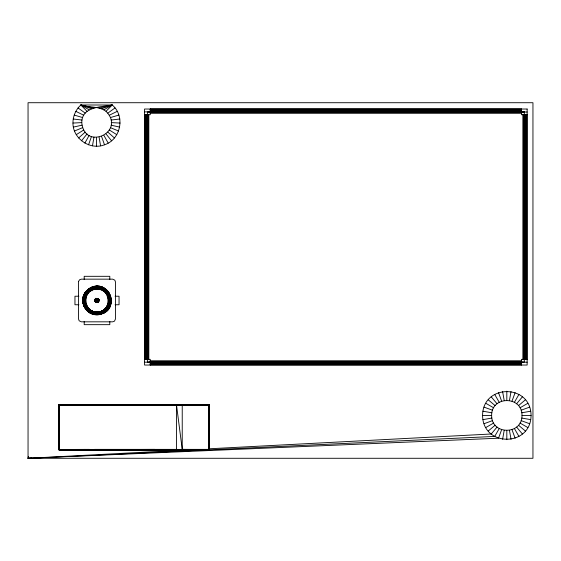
<?xml version="1.0" encoding="UTF-8"?>
<svg xmlns="http://www.w3.org/2000/svg" width="561" height="561" viewBox="0 0 561 561"><rect width="100%" height="100%" fill="white"/><g stroke="black" fill="none" stroke-linecap="round" stroke-linejoin="round"><path stroke-width="0.84" d="M58.73 449.368L59.445 449.985L208.783 450.083L209.491 449.368L209.393 405.28L208.783 404.663L176.547 404.572L176.547 450.083L182.234 449.368L209.134 449.985L209.134 404.663L59.445 404.572L58.73 405.28L58.73 449.368L59.087 449.985L208.783 450.083L209.491 449.368L209.393 404.923L59.094 404.677L58.73 449.368L59.087 449.985L154.745 450.083L154.745 449.368L58.828 449.726M113.61 404.762L58.828 404.923L59.445 449.985L84.746 450.083L94.907 449.368L176.547 449.368L178.917 449.613L178.917 450.083L209.176 449.845L209.393 404.923M208.783 404.663L209.176 449.845L149.443 449.642M176.547 450.083L209.386 449.48L209.491 405.28L58.73 405.28L58.835 449.48L59.445 449.726L208.86 449.824L209.393 405.28L208.783 404.572M96.282 313.985L96.247 314.693C86.759 314.532 79.893 303.557 83.898 294.96L85.076 294.167L84.963 292.954L85.826 292.912L85.833 291.72C107.6 270.5 125.145 315.31 94.739 314.532C84.381 313.333 79.017 299.609 85.812 291.706C104.739 271.524 125.222 310.801 97.754 314.693L97.004 313.999C75.917 313.844 82.158 280.374 101.92 287.905C116.527 292.695 110.587 316.397 95.538 313.922C88.077 313.297 82.257 305.661 83.68 298.305C84.613 290.64 92.32 286.678 99.262 286.447C113.546 287.933 115.335 310.254 101.471 313.992C88.834 318.964 76.857 301.909 85.812 291.706L88.827 291.58C109.402 276.608 118.659 316.453 93.596 312.091C85.097 309.995 81.962 298.066 88.329 292.064C105.188 277.162 119.865 309.651 97.691 312.561L97.649 311.846C112.754 311.643 110.622 286.818 95.707 289.188C81.457 290.128 83.47 313.354 97.649 311.846L95.636 313.22C78.582 311.671 82.172 284.855 99.038 287.849C115.026 289.637 111.534 315.703 95.636 313.22L95.061 311.699L92.979 312.645L92.537 313.992L96.282 313.985L97.004 314.714L97.004 311.867L96.31 312.561C70.924 308.08 94.129 273.158 108 295.465C114.654 324.104 69.802 312.084 89.921 289.82L89.136 288.635L88.834 289.749L87.923 289.539L87.719 290.696L85.076 294.167L83.61 298.697M119.177 449.985L94.907 450.083L89.311 449.368L58.835 449.48L59.024 404.93L59.445 404.663L59.045 449.845M88.827 291.58L88.827 290.633L87.923 289.539L89.921 289.82L89.893 290.71L91.099 289.132L89.136 288.635L90.048 288.929L95.538 287.057L100.742 286.769L101.31 287.702L102.179 287.246L102.663 288.242L103.561 287.87L103.96 288.929L104.865 288.635L105.166 289.749L106.078 289.539L106.281 290.696L107.193 290.57L107.284 291.755L108.189 291.706L108.168 292.919L109.058 292.947L108.925 294.167L109.788 294.273L109.535 295.493L110.377 295.668L110.005 296.881L110.819 297.113L109.935 304.392L110.98 303.122L110.321 302.674L109.935 304.392L110.819 303.866L110.124 303.697L109.451 305.745L110.615 304.595L110.005 304.097L109.451 305.745L110.377 305.317L109.711 305.072L108.82 307.035L109.444 307.379L108.056 308.255L108.638 308.662L107.172 309.384L108.189 309.272L107.628 308.831L109.15 306.397L110.082 306.011L109.535 305.486L108.82 307.035L110.103 306.018L108.792 305.465L107.067 305.801L106.983 307.316L106.394 306.909L106.632 308.922L107.705 309.854L106.162 310.415L107.193 310.408L106.681 309.917L107.628 308.831L108.624 308.655L108.168 308.059L107.172 309.384L107.628 308.831M59.186 439.088L59.445 449.726M89.304 308.873L87.369 308.922L87.355 310.941L94.094 313.683L93.996 314.37L93.449 313.522L93.259 314.209L92.691 313.276L91.12 313.438L90.77 312.477L90.44 313.108L90.048 312.049L88.519 311.909L88.379 310.892L87.923 311.439L87.719 310.282L85.076 306.811L83.996 304.104L83.526 299.756L82.923 298.606L84.564 297.449L85.307 297.414L85.847 298.228L85.055 298.775L82.902 298.599L83.526 299.756L82.846 301.622L83.68 302.674L83.182 303.866L83.877 303.697L83.4 304.588L84.459 305.486L84.213 306.713L84.851 306.397L84.578 307.372L85.826 308.066L85.812 309.272L86.373 308.831L86.31 309.84L86.717 309.223L85.363 308.662L85.545 307.659L84.942 308.031L85.076 306.811L83.898 306.018L83.996 304.097L83.021 303.122L83.61 302.281L82.902 302.379L83.526 301.222L82.783 300.114L84.311 298.789L85.63 300.815L84.914 300.836L85.735 302.106L85.174 302.884L85.994 303.382L85.307 303.564L86.401 304.616L85.735 304.875L86.934 305.801L86.667 306.72L87.607 306.909L87.018 307.316L88.4 307.94L87.867 308.41L89.304 308.873L88.827 309.399L90.314 309.693L91.12 313.438L91.667 311.341L92.572 310.969L92.292 311.628L93.792 311.404L94.269 312.246L93.996 314.391L95.538 313.922L97.004 314.714L95.636 313.22L95.489 314.63L94.094 313.683M105.482 289.076L105.061 289.644L107.193 290.57L107.284 291.755L102.586 288.186L97.004 286.264L97.004 287.001L96.247 286.306C90.91 286.51 85.938 290.044 83.898 294.96L84.459 295.493L83.638 295.675L83.996 296.881L83.203 297.12L83.68 298.305L82.923 298.606L83.68 298.305L83.182 297.113L86.653 295.766L86.646 294.245L87.257 294.616L87.425 293.108L87.993 293.543L88.329 292.064L88.841 292.562L88.841 291.601L89.795 291.678L89.907 290.724L90.847 290.921L91.667 289.644L91.983 290.282L92.341 288.571L91.822 287.246L91.338 288.242L89.781 288.235L90.041 288.915L86.296 291.124L86.71 291.748L85.833 291.72L85.833 292.919L84.942 292.947L85.076 294.167L84.227 294.28L84.466 295.493L83.624 295.668L83.996 296.881L83.182 297.113L84.564 297.449L85.665 299.518L84.935 300.142L82.783 300.114L83.526 299.756L82.825 299.357M208.973 426.03L208.888 404.677L59.094 404.677M98.827 299.434C93.659 308.34 96.541 291.965 98.357 302.106L97.004 302.624L95.945 302.316L98.161 299.111C100.223 299.686 98.596 302.519 96.836 301.432L95.475 301.047L94.921 300.121L95.643 298.873L97.004 298.354L98.07 298.641L98.561 299.588L97.326 301.39M99.858 313.697L101.471 313.992L101.064 311.874L100.209 311.404L99.059 312.4L98.939 311.699L98.378 312.477L98.512 314.63L97.004 313.999L101.92 313.073L106.681 309.917L107.691 309.84L107.284 309.223L106.162 310.415L106.681 309.917M110.475 301.222L110.279 302.996L111.176 301.622L110.475 301.222L111.218 300.871L110.51 300.85L111.197 300.114L110.475 299.756L111.078 298.606L110.321 298.305L108.82 293.943L106.162 290.563L106.646 290.037M58.73 405.28L59.445 404.663L58.828 405.28L58.835 449.48M94.101 287.316L93.266 286.79L93.596 288.887L94.423 289.406L94.942 288.599L94.739 286.447L94.101 287.316L93.259 286.769L92.691 287.702L91.12 287.541L91.331 288.235L90.454 287.884L90.048 288.929L88.519 289.076L88.827 289.735L87.355 290.037L87.712 290.689L86.822 290.584M95.931 302.337L94.9 300.857L95.44 299.588L98.231 299.777L99.08 300.857L98.827 301.545L96.282 302.477L95.756 301.538L96.099 300.815L98.561 299.588L99.101 300.121M98.231 299.777L97.369 298.389L97.902 300.163C99.297 302.323 96.415 303.368 96.099 300.815L95.756 299.448L96.282 298.508L98.371 298.859L98.848 299.42M100.405 312.091L100.209 311.404L99.732 312.246L100.005 314.391L98.434 313.922L98.512 314.609L97.719 313.985L97.754 314.693M103.862 312.133L105.482 311.909L104.634 310.766L104.655 309.847L103.687 309.693L103.497 311.516L104.22 312.743L102.586 312.793M90.461 290.317L90.847 290.921L91.099 289.132M104.697 308.873L103.497 311.516L105.482 311.909L105.166 311.229L106.646 310.941L106.281 310.282L105.061 311.334L106.632 310.927L105.685 309.896L105.671 308.915L108.638 308.662L107.474 307.849L105.601 307.94L105.657 308.901L104.697 308.873L105.173 309.399M96.31 312.561L96.352 311.846L94.297 313.003L95.489 314.63L95.538 313.901L96.247 314.693M106.681 291.061L106.162 290.563L107.179 290.584L107.067 292.583L105.159 292.562L105.671 292.064L104.206 291.678L104.655 291.131L103.154 290.921L103.54 290.317L102.018 290.282L102.333 289.644L100.826 289.771L101.064 289.104L99.578 289.406L99.059 288.599L99.262 286.447L96.247 286.285L95.538 287.078L93.996 286.587L94.094 287.295L92.537 286.987L92.691 287.702L91.829 287.26L92.691 287.702M72.958 123.062C72.874 116.26 75.798 109.57 80.84 105.005L112.214 105.005C125.482 115.945 120.888 139.612 104.5 144.801C90.055 150.502 72.769 138.588 72.958 123.062L81.773 122.607C81.71 106.541 101.246 107.025 112.214 105.005L106.015 111.309C98.862 105.91 88.982 107.782 80.84 105.005L87.046 111.309M81.773 122.607C84.487 151.456 126.365 131.926 106.015 111.309M482.579 415.421C482.748 383.689 530.888 383.689 531.064 415.421C530.888 447.159 482.748 447.159 482.579 415.421L491.639 415.421C491.317 435.182 522.326 435.182 522.003 415.421C522.326 395.666 491.317 395.666 491.639 415.421M97.902 300.163L98.771 300.801L98.357 302.106L95.643 302.106L95.601 300.738L97.284 298.887M98.512 286.348L98.463 287.078L99.262 286.468L99.9 287.316L100.742 286.769L101.709 289.357L100.826 289.771M102.88 287.541L102.586 288.186L104.865 288.635L105.173 291.58L107.067 292.583L108.189 291.706L107.852 293.698L106.008 293.543L106.12 292.583L107.852 293.698L109.058 292.947L108.056 292.723L108.175 291.72L107.172 291.594L107.705 291.124M110.279 302.996L111.099 302.379L110.391 302.281L111.155 301.622L109.044 301.523L108.371 300.815L109.086 300.836L108.336 299.518L109.044 299.455L108.154 298.228L108.673 297.421L110.819 297.113L110.321 298.305L110.468 301.566L111.218 300.114L110.475 299.756L111.099 298.599L110.321 298.305L109.935 296.587L110.363 295.675L109.451 295.233L109.774 294.28L108.82 293.943L109.037 292.954L108.511 294.89L107.691 294.848L109.044 296.145L110.377 295.668L109.437 297.449L107.347 295.766L107.677 294.855L106.744 294.616L106.962 293.676L108.511 294.89L109.788 294.273L109.044 296.145L108.266 296.103M95.629 298.859L95.174 301.545L95.643 302.106M99.15 287.148L99.262 286.447L98.463 287.078L97.754 286.306L97.004 287.001L96.247 286.285L95.538 287.078L94.739 286.468L96.317 287.709L96.31 288.417L97.684 287.709L97.754 286.285L99.038 287.849L97.691 288.417L97.684 287.709L96.247 286.285L96.317 287.709L94.942 288.578M92.481 145.839L93.968 137.136M94.942 312.4L95.061 311.699M96.632 302.568C98.294 302.435 96.148 302.982 96.716 302.091M99.08 300.121L98.491 301.741L97.004 302.54L96.387 302.183L97.004 298.69L98.056 298.662L97.165 299.546M208.888 404.677L209.057 449.599L209.134 404.663L208.783 405.28L209.057 449.599L182.234 449.368L176.547 405.28M502.607 439.298L504.185 430.378M509.458 400.47L511.029 391.55M501.625 429.691L498.526 438.204L28.05 458.281L28.05 102.719L532.95 102.719L532.95 458.281L28.05 458.281L28.359 456.563M102.018 290.282L102.936 289.981L102.179 287.246L99.858 287.281L100.005 286.587M99.739 288.712L99.578 289.406L101.66 288.571L102.179 287.246L101.246 287.66L101.471 286.987M93.596 312.091L93.792 311.404L91.709 312.147L92.537 313.992L92.691 313.276L92.537 313.992L91.338 312.736L89.781 312.743L89.529 311.748L89.136 312.344L88.834 311.229L86.296 309.854L86.527 307.849L87.425 307.87L85.805 306.692L84.557 307.379L85.209 305.465L86.934 305.801L86.31 306.131M98.161 301.867L96.085 299.399L97.004 298.375L98.561 299.588M97.341 302.4L97.916 301.58M88.561 144.801L91.485 136.47M97.488 299.153L97.614 298.796M512.011 401.157L515.11 392.644M96.513 301.825L95.174 301.545L94.921 300.857L95.475 299.932L96.268 299.876M101.246 313.319L102.88 313.438L102.333 311.341L101.429 310.969L99.704 313.003L101.471 313.992M108.82 307.035L109.788 306.713L109.15 306.397M91.822 287.246L93.631 288.144L92.292 289.357L93.175 289.771L94.963 287.849L93.259 286.769M97.733 301.103L98.946 300.493L98.491 299.237L97.341 298.578L95.643 298.873M84.872 143.104L89.15 135.383M105.671 308.915L104.634 310.766L106.646 310.941M149.044 404.663L154.745 404.572L154.745 405.28L149.044 404.923L59.445 404.923L58.828 405.28L84.746 404.572L209.008 404.888L182.234 405.28M499.227 428.569L494.697 436.416L28.05 458.281L193.222 449.62M514.409 402.272L518.939 394.432M108.056 308.255L109.058 308.031L108.455 307.659L108.056 308.255L108.925 306.811L109.423 307.372L108.455 307.659M105.173 291.58L106.169 291.559L106.078 289.539L103.862 288.852L104.22 288.235M89.893 310.268L90.314 309.693L88.315 309.896L87.355 310.941L86.717 309.223L86.296 309.854L87.369 308.922M97.004 298.69L95.174 299.434L95.377 300.493L96.099 300.815M81.527 140.797L87.046 133.911M103.54 310.661L102.291 312.147L104.22 312.743L103.96 312.049M95.84 301.867L96.085 301.58L94.921 300.857M497.06 427.054L491.24 433.997L208.958 448.793M516.576 403.794L522.403 396.851M91.057 289.96L92.341 288.571L90.44 287.87L91.983 290.836M59.087 405.28L59.445 404.923L58.975 404.888L59.445 449.368M97.691 288.438L97.004 289.111L96.31 288.438L95.707 289.188L95.622 288.48L94.423 289.406L94.262 288.712M106.169 291.559L107.193 290.57M78.631 137.957L85.23 132.094M95.363 301.86L95.756 301.538M98.245 299.448L98.638 299.118M488.252 431.009L495.188 425.182M518.448 405.666L525.391 399.839M111.176 301.622L108.848 302.891L108.266 302.106L108.967 302.211L108.371 300.815M106.008 293.543L106.576 293.108M107.831 113.126L115.005 107.957M108.638 292.316L108.168 292.919L107.172 291.594L107.628 292.148M110.124 303.697L110.959 303.122L109.577 302.863L109.044 301.523M99.739 312.267L98.364 313.22L100.005 314.391M110.321 298.305L110.98 297.856M97.691 312.561L98.939 311.699M58.975 404.888L59.445 404.572L59.445 450.083M76.261 134.661L83.75 129.984M110.98 303.122L107.6 304.616L108.196 306.692L109.444 307.379L107.474 307.849L107.067 305.801L107.691 306.131M106.744 294.616L107.354 294.245M103.904 109.83L112.214 105.005L99.094 108.084M110.475 299.756L111.176 299.357M485.826 427.545L493.673 423.015M519.97 407.833L527.817 403.303M98.378 312.498L97.004 313.29L98.512 314.63M99.858 287.281L100.735 286.79L100.405 288.887M109.444 293.599L108.925 294.167L108.056 292.723L108.455 293.326M109.711 305.072L110.601 304.588L109.255 304.188L108.848 302.891M109.304 115.236L117.242 111.344M82.804 300.114L83.526 299.756M110.615 304.595L108.792 305.465L108.007 303.382L108.694 303.564L108.266 302.106M108 295.465L107.347 295.766L108.497 296.755L107.824 296.972L109.69 298.789L111.099 298.599L109.795 300.149L108.336 299.518M110.103 294.96L109.451 295.233L110.005 296.881L110.615 296.383M74.494 131.001L82.663 127.656M94.998 301.222L95.475 301.047M98.526 299.932L99.002 299.763M484.038 423.716L492.551 420.617M521.085 410.231L529.598 407.132M101.576 108.743L112.214 105.005M110.103 306.018L107.354 306.734M102.586 288.186L103.547 287.884L104.108 290.71L105.173 290.633L106.078 289.539L105.061 289.644L106.281 290.696M110.391 117.565L118.869 115.068M86.001 295.465L86.653 295.766L86.324 294.855L84.213 294.273L87.018 293.662L87.257 294.616M73.379 127.102L81.997 125.173M103.154 290.921L104.094 290.724M108.848 298.087L108.154 298.228L109.795 300.149L111.218 300.114L109.76 301.509L109.086 300.142M103.862 288.852L104.851 288.656L104.08 289.82L102.944 289.96M101.709 289.357L102.901 289.132L103.561 287.87L101.246 287.66M95.23 300.801L95.601 300.738M98.399 300.24L98.771 300.177M482.944 419.635L491.871 418.057M521.772 412.784L530.692 411.213M91.667 311.341L90.503 311.516L89.781 312.743L89.346 309.847M85.034 302.211L85.735 302.106L84.206 300.149L82.825 301.622L84.956 301.523M99.15 313.83L98.434 313.922L99.262 314.532L99.15 313.83L100.005 314.37L99.9 313.669M89.311 405.28L94.907 404.572L94.907 405.28L89.311 404.923L84.746 405.28L84.746 404.572L89.311 405.28L89.311 404.663M111.057 120.047L119.83 119.009M84.213 294.273L85.076 294.167L84.557 293.599M209.253 404.888L208.839 404.93L209.134 405.28M104.206 291.678L105.159 291.601M97.004 298.375L96.632 298.41L97.004 299.069M28.05 458.281L31.542 458.078M149.044 404.923L154.745 404.572M150.243 111.877L144.549 111.877M144.549 362.189L527.137 362.189M92.572 310.969L91.057 311.018L91.408 310.394L89.367 310.766L88.519 311.909L88.329 308.915L86.527 307.849L85.363 308.662L85.805 306.692L86.646 306.734L85.209 305.465L83.898 306.018L84.746 304.188L85.503 304.223L84.423 302.863L83.021 303.122L84.241 301.509L85.153 302.891L84.423 302.863L83.386 304.595L84.746 304.188L86.001 305.514M96.716 298.887L96.029 298.81C94.5 299.63 94.942 302.155 96.66 302.4M105.685 309.896L107.705 309.854M59.445 449.985L208.783 449.831M150.243 109.093L521.45 109.093M150.243 109.29L521.45 109.29M150.243 109.605L521.45 109.605M150.243 110.026L521.45 110.026M150.243 110.552L521.45 110.552M150.243 111.162L521.45 111.162M148.616 111.877L524.703 111.955M523.076 362.189L521.45 362.189L524.297 362.048L524.297 112.018L520.79 112.018L527.137 112.018M150.902 112.018L147.396 112.018L147.396 114.717M150.243 112.558L521.45 112.558M150.243 113.294L521.45 113.294M144.549 114.717L150.243 114.717L150.243 109.03M527.137 114.717L521.45 114.717L521.45 109.03M78.905 296.222L74.957 296.222L74.957 304.756L78.905 304.756M115.096 296.222L119.044 296.222L119.044 304.756L115.096 304.756M94.865 300.493L95.377 300.493M98.624 300.493L99.136 300.493M144.549 359.349L150.243 359.349L150.243 365.036M527.137 359.349L521.45 359.349L521.45 365.036M150.243 360.772L521.45 360.772M150.243 361.438L521.45 361.438M148.616 362.189L150.243 362.189L147.396 362.048L147.396 359.349M150.243 362.708L521.45 362.708M150.243 363.276L521.45 363.276M150.243 363.787L521.45 363.787M150.243 364.222L521.45 364.222M150.243 364.573L521.45 364.573M150.243 364.825L521.45 364.825M522.003 415.421L531.064 415.421M182.234 449.368L208.783 449.368M108.967 298.768L109.69 298.789L110.819 297.113L109.935 296.587L110.124 297.281M88.827 290.633L86.808 290.57L86.717 291.755L85.812 291.706L86.373 292.148M521.45 111.877L524.297 112.018M111.281 122.607L120.103 123.062M149.044 449.726L154.745 450.083M89.311 449.726L84.746 449.368L84.746 450.083M87.446 307.863L88.4 307.94M84.956 299.455L85.665 299.518M73.225 119.009L81.997 120.047M87.719 290.696L86.808 290.57L87.832 291.559L87.867 292.576L84.942 292.947L87.782 294.721M104.472 311.748L105.468 311.888M178.917 449.613L182.234 450.083L182.234 404.572M95.23 300.177L98.771 300.801M482.944 411.213L491.871 412.784M521.772 418.057L530.692 419.635M85.153 298.087L85.847 298.228L85.503 296.755L86.177 296.972L85.489 294.89L83.624 295.668L84.956 296.145L85.307 297.414M87.937 289.553L88.827 289.735M111.057 125.173L119.675 127.102M105.166 311.229L106.078 311.439L105.622 310.892M89.15 109.83L80.84 105.005L93.968 108.084M176.547 404.572L178.917 405.161M103.231 312.477L104.213 312.722M74.192 115.068L82.663 117.565M89.15 288.656L90.041 288.915M80.84 105.005L91.485 108.743M484.038 407.132L492.551 410.231M521.085 420.617L529.598 423.716M95.019 299.77L95.475 299.932M98.526 301.047L98.827 301.545M101.92 313.073L102.866 313.424L102.663 312.736M107.6 304.616L108.266 304.875M110.391 127.656L118.56 131.001M90.44 287.87L91.338 288.242M102.88 313.438L101.022 312.645L102.593 310.394L102.944 311.018L103.687 309.693L104.108 310.268M85.524 304.216L86.401 304.616M75.812 111.344L83.75 115.236M100.552 313.522L101.464 313.971L101.31 313.276M485.826 403.303L493.673 407.833M519.97 423.015L527.817 427.545M109.304 129.984L116.793 134.661M94.872 299.16L97.004 300.493L95.84 298.263M83.021 297.856L83.68 298.305M78.056 107.957L85.23 113.126M94.739 286.447L95.538 287.078L95.489 286.348M85.812 291.706L86.934 292.583L87.018 293.662M83.386 296.383L83.996 296.881M98.617 301.846L98.245 301.538M488.252 399.839L495.188 405.666M518.448 425.182L525.391 431.009M95.384 299.132L95.756 299.448M105.601 307.94L106.134 308.41M107.831 132.094L114.43 137.957M491.24 396.851L497.06 403.794M516.576 427.054L522.403 433.997M89.346 291.131L89.795 291.678M106.015 133.911L111.534 140.797M85.363 292.316L85.826 292.912M99.262 286.447L100.37 288.144L98.294 289.188L98.378 288.48L97.004 289.111L97.004 288.403M93.996 314.391L92.937 311.874M494.697 394.432L499.227 402.272M514.409 428.569L518.939 436.416M96.19 299.083L95.945 298.662M97.81 301.895L98.07 302.337M103.904 135.383L108.189 143.104M109.15 294.581L108.82 293.943L109.711 295.906M101.429 310.969L101.709 311.628M498.526 392.644L501.625 401.157M512.011 429.691L515.11 438.204M96.387 298.796L97.614 302.183M92.937 289.104L93.175 289.771M101.576 136.47L104.5 144.801M96.836 301.432L97.004 302.624M502.607 391.55L504.185 400.47M509.458 430.378L511.029 439.298M97.284 302.091L97.369 302.568M99.094 137.136L100.573 145.839M86.149 293.698L86.31 294.848M87.881 292.583L87.993 293.543M526.884 114.717L526.884 359.349M526.569 114.717L526.569 359.349M526.141 114.717L526.141 359.349M525.615 114.717L525.615 359.349M525.005 114.717L525.005 359.349M523.609 114.717L523.609 359.349M522.873 114.717L522.873 359.349M506.821 391.178L506.821 400.238M506.821 430.603L506.821 439.663M160.432 404.572L160.432 405.28M160.432 449.368L160.432 450.083M148.819 114.717L148.819 359.349M148.153 114.717L148.153 359.349M147.501 114.717L147.501 359.349M146.884 114.717L146.884 359.349M146.309 114.717L146.309 359.349M145.804 114.717L145.804 359.349M145.369 114.717L145.369 359.349M145.019 114.717L145.019 359.349M144.759 114.717L144.759 359.349M109.802 279.56L109.802 276.314L84.199 276.314L84.199 279.56M109.802 321.418L109.802 324.665L84.199 324.665L84.199 321.418M96.527 137.361L96.527 146.19M94.907 449.368L94.907 450.083L89.311 449.985L89.311 449.368M78.554 281.51L78.512 318.978L79.178 320.808L81.359 321.825L112.649 321.825L114.472 321.158L115.489 318.978L115.489 282.001L114.823 280.17L112.649 279.154L81.359 279.154L79.529 279.82L78.554 281.51M91.338 312.736L91.134 313.424L91.331 312.75M90.048 312.049L89.788 312.722L90.041 312.063M88.834 311.229L88.533 311.888L88.827 311.243M87.719 310.282L87.369 310.927L87.712 310.296M85.833 308.059L85.377 308.655L85.826 308.066M85.076 306.811L84.578 307.372L85.076 306.811M84.466 305.486L83.919 306.011L84.459 305.486M83.996 304.097L83.4 304.588L83.996 304.104M83.68 302.674L83.042 303.122L83.68 302.674M83.526 301.222L82.846 301.622L83.526 301.222M527.137 109.03L144.549 109.03L144.549 365.036L527.137 365.036L527.137 109.03"/></g></svg>
